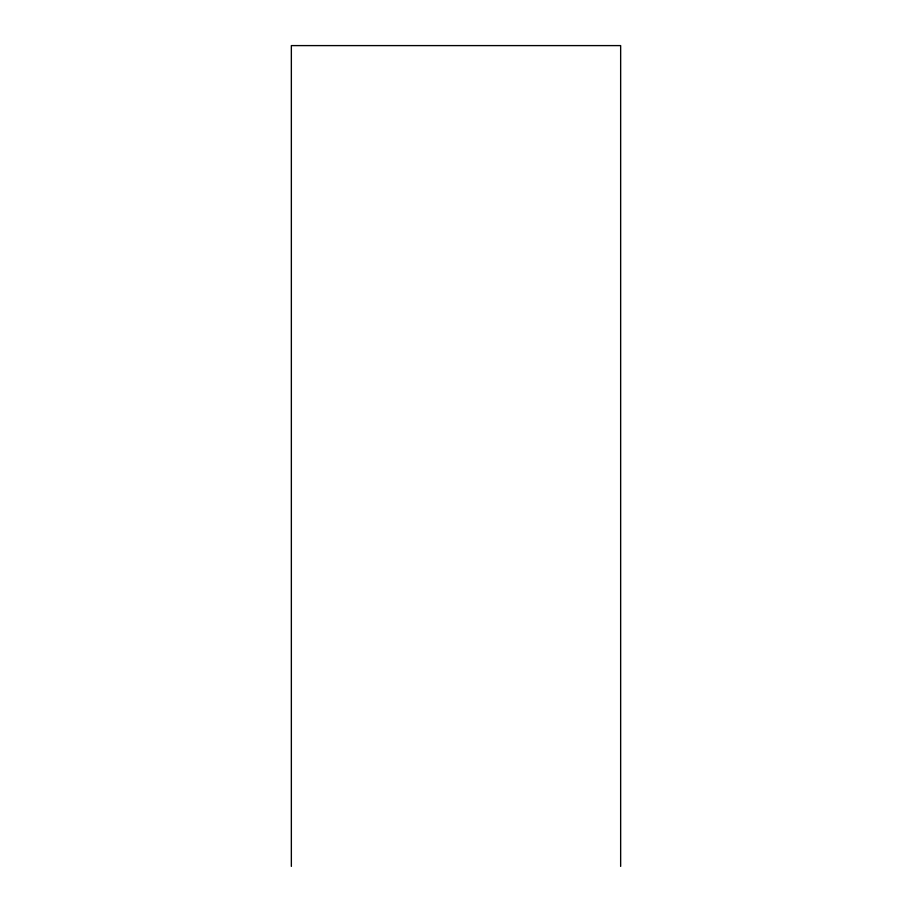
<?xml version="1.0" encoding="UTF-8"?>
<svg xmlns="http://www.w3.org/2000/svg" width="912" height="912" viewBox="0 0 912 912"><rect width="100%" height="100%" fill="white"/><g stroke="black" fill="none" stroke-linecap="round" stroke-linejoin="round"><path stroke-width="1.37" d="M620.65 866.4L620.65 45.6L291.35 45.6L291.35 866.4"/></g></svg>
